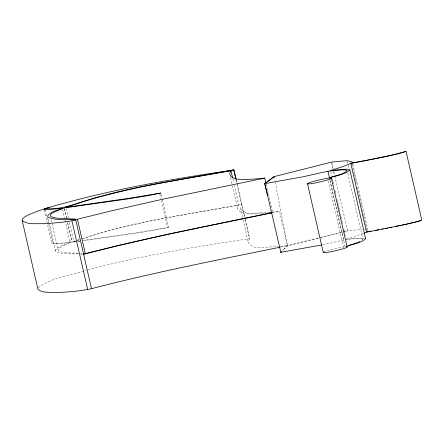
<?xml version="1.0" encoding="UTF-8"?>
<svg xmlns="http://www.w3.org/2000/svg" width="444" height="444" viewBox="0 0 444 444"><rect width="100%" height="100%" fill="white"/><g stroke="black" fill="none" stroke-linecap="round" stroke-linejoin="round"><path stroke-width="0.33" stroke-dasharray="2.22 1.67" d="M263.875 213.27C255.705 212.626 242.868 217.277 237.673 208.747L237.867 207.087L238.85 205.2L234.371 185.653M242.502 217.36C242.307 213.153 238.528 208.286 241.686 204.412L174.953 216.184C143.712 221.417 112.848 228.765 82.673 238.428M279.437 246.509C270.268 245.526 254.323 252.198 248.252 242.48L248.468 240.809L249.65 238.661L244.866 217.765M78.055 253.363L67.344 252.852L60.8 251.876L58.874 251.06L58.125 249.955L58.342 249.134C64.186 243.906 72.555 241.969 80.17 241.148M347.791 173.332L362.92 239.388L362.115 240.398M65.04 220.291L70.13 242.529L58.514 243.778L51.904 243.762L53.058 242.962C60.173 243.878 68.182 242.563 75.186 240.831M38.178 287.862C51.632 277.211 70.213 275.596 86.114 270.23M280.858 252.342L287.479 245.71L320.374 237.562M280.569 252.364L287.479 245.71L347.663 230.819A141.486 12.332 -12.9 0 1 362.393 229.531M323.593 252.103L324.392 251.726A12.266 1.071 -12.9 0 1 332.806 249.212L337.518 248.141A12.238 1.066 -12.9 0 1 343.39 247.08L345.782 246.359M83.5 240.681L134.932 233.433L156.11 229.97L168.692 227.417L162.421 200.05M363.17 233.627L346.209 239.255L356.399 238.184L364.285 238.073M70.13 242.529C65.218 244.716 58.947 245.715 55.556 250.222L55.689 251.265C63.847 255.555 74.137 252.808 82.956 254.29M69.347 222.144L73.826 241.686L80.669 239.399M77.106 240.193L79.581 239.405M82.54 238.805C133.261 221.889 186.419 214.607 238.85 205.2M362.92 239.388L362.604 238.983C348.879 237.357 335.509 242.457 322.144 244.849M88.062 269.724L94.639 268.043A108.464 9.452 -12.9 0 1 118.959 262.193C162.11 252.225 205.866 245.193 249.65 238.661M321.045 237.396L347.663 230.819L334.815 176.301M272.211 212.837L279.609 211.338L287.479 245.71L280.758 247.075M168.692 227.417L136.885 232.662L83.544 240.426M80.22 240.87L73.826 241.686M272.233 212.071L279.609 211.338M280.108 246.442L287.479 245.71L275.069 181.357M265.223 213.148L266.572 213.026M269.552 212.337C260.967 211.338 245.898 217.482 240.382 208.103M80.691 253.457L82.012 253.502M364.918 229.709L367.271 230.208L368.109 230.802L352.675 163.403M331.485 162.165L333.072 168.898M333.705 171.589L334.659 175.624M45.46 209.862L48.674 223.865M48.818 224.503L53.058 242.962M351.92 164.374L353.929 173.138M354.079 173.809L355.627 180.553M355.777 181.224L356.549 184.593M357.17 187.29L360.872 203.469M361.028 204.14L362.11 208.858M362.415 210.206L363.653 215.601M363.808 216.272L365.351 223.016M365.506 223.687L367.049 230.43M347.463 161.422L348.235 164.796M348.39 165.468L349.162 168.837M330.763 171.828L331.674 175.796M332.428 179.099L332.883 181.085M333.033 181.746L333.944 185.709M335.153 190.998L336.064 194.966M337.124 199.589L337.579 201.576M337.729 202.236L338.184 204.218M338.334 204.878L338.639 206.205M338.789 206.865L339.244 208.847M339.394 209.507L340.304 213.475M340.454 214.136L340.909 216.117M341.059 216.777L341.969 220.746M342.269 222.067L342.574 223.388M343.784 228.677L344.239 230.658M344.389 231.324L345.449 235.947M330.125 180.63L343.712 239.943M329.864 180.147L345.149 246.875M328.26 181.03L343.39 247.08M266.167 184.177L267.399 189.566M267.554 190.243L272.649 212.482M236.219 180.02L236.835 182.717M236.991 183.389L244.711 217.088M236.086 179.953L236.996 183.916M237.146 184.582L244.866 218.293M245.021 218.953L249.561 238.783M243.107 220.002L248.252 242.48M232.828 178.91L233.6 182.279M230.558 177.678L232.223 184.948M232.373 185.614L237.673 208.747M161.111 194.317L162.127 198.773M159.868 194.161L160.889 198.612M161.327 200.527L167.593 227.894M66.261 208.663L68.42 218.098M64.458 208.563L66.622 217.998M67.699 222.722L72.178 242.263M64.402 208.791L66.733 218.975M67.61 222.794L71.984 241.891M62.571 209.507L64.574 218.27M51.16 219.547L58.125 249.955M48.268 218.875L55.689 251.265M44.184 210.051L51.904 243.762M332.001 163.448L333.166 168.864M333.744 171.573L334.182 173.604M274.153 176.618L274.936 180.68"/><path stroke-width="0.67" d="M280.086 247.208C217.033 260.117 153.802 272.455 91.497 288.689C79.043 291.308 66.189 292.324 53.458 292.585C48.374 291.986 42.014 293.018 37.945 289.344L22.2 220.596L22.433 219.114L24.315 217.244L28.233 214.952L38.883 210.656L56.31 205.289L78.893 199.295A108.464 9.452 -12.9 0 1 103.213 193.445C146.365 183.477 190.121 176.446 233.905 169.913L236.064 179.348M363.775 233.389L366.578 232.201L406.171 224.353L417.982 221.473L421.8 220.163L406.055 151.415L399.911 153.347L386.596 156.454L350.832 163.453L343.362 166.428L330.464 170.507L344.183 169.214L348.54 169.319L349.883 170.03C344.505 174.936 336.014 175.391 329.404 178.127L330.414 178.066A12.271 1.071 -12.9 0 1 324.841 180.752L318.104 182.39A12.271 1.071 -12.9 0 1 307.864 183.355M349.883 170.03L365.628 238.778C360.617 243.462 352.619 243.934 346.387 246.498M264.774 178.111L161.45 199.5L111.461 210.828L77.434 219.242L55.822 218.082L50.999 216.689L50.25 215.584L51.315 213.803L52.925 212.682L64.302 207.892L127.062 199.056L148.241 195.599L160.817 193.046L129.01 198.29L65.951 207.315C119.314 188.595 175.519 180.586 230.974 170.823L229.992 172.71L229.798 174.375C231.019 178.344 235.892 179.076 239.471 179.326C247.924 179.731 256.366 178.86 264.774 178.111L265.856 182.828M49.761 207.182L45.149 208.591L44.034 209.39L50.644 209.407L62.26 208.158C57.348 210.345 51.077 211.344 47.68 215.851L47.813 216.894C56.194 221.24 66.717 218.42 75.752 219.941L91.497 288.689M44.234 209.096L45.171 208.591C65.074 210.423 83.738 199.967 102.908 195.782C124.004 189.877 145.521 185.636 167.077 181.812L233.905 169.913M264.824 183.616L274.153 176.618L331.712 162.093A141.636 12.343 -12.9 0 1 347.308 160.75L352.109 161.749L352.331 162.371L351.609 163.026L360.489 161.455A96.792 8.436 -12.9 0 0 373.776 158.908L393.218 154.773L406.055 151.415M267.493 195.071L264.68 183.672L274.153 176.618M367.81 231.446L367.355 231.774L368.62 231.557M307.847 183.355L308.647 182.972A12.271 1.071 -12.9 0 1 317.077 180.458L321.772 179.393A12.238 1.066 -12.9 0 1 327.644 178.333C333.938 175.707 342.063 175.336 347.175 170.64L345.887 169.963L341.619 169.886L327.966 171.195L303.152 176.768L264.68 183.672M357.864 242.413L359.784 241.63M355.344 243.323L357.237 242.64M352.78 244.178L354.701 243.54M348.84 245.432L352.142 244.394M420.784 220.529L414.879 222.122M22.2 220.596C28.022 225.047 36.502 223.332 43.407 223.754C54.218 222.977 65.179 222.389 75.752 219.941M83.622 254.318C145.926 238.084 209.157 225.741 272.211 212.837M83.328 253.546L85.309 253.613L119.331 245.205L169.319 233.871L271.983 212.615M414.324 222.261L409.59 223.376M405.527 224.298L408.963 223.521M401.826 225.102L404.911 224.431M400.516 225.38L395.549 226.423M321.495 244.983L280.569 252.364M389.521 227.655L391.958 227.162M374.958 230.43L376.235 230.203M369.88 231.335L371.14 231.119M269.946 212.726L271.972 212.543M45.665 208.902L45.183 208.586L45.46 209.862M365.29 238.356L365.628 238.778M264.979 184.293L280.858 252.342M350.832 163.453L366.578 232.201M331.407 178.244L347.153 246.992M327.966 171.195L329.509 177.933M307.487 183.655L323.232 252.403M233.816 170.035L235.936 179.293M230.974 170.823L232.517 177.561M77.434 219.242L85.309 253.613M71.967 220.923L87.712 289.671M387.634 228.027A96.792 8.436 -12.9 0 1 385.148 228.516M383.233 228.888A96.792 8.436 -12.9 0 1 381.968 229.126M378.776 229.731A96.792 8.436 -12.9 0 1 376.867 230.086M346.858 246.847A12.271 1.071 -12.9 0 1 340.587 249.5L333.849 251.138A12.271 1.071 -12.9 0 1 323.609 252.103"/></g></svg>
